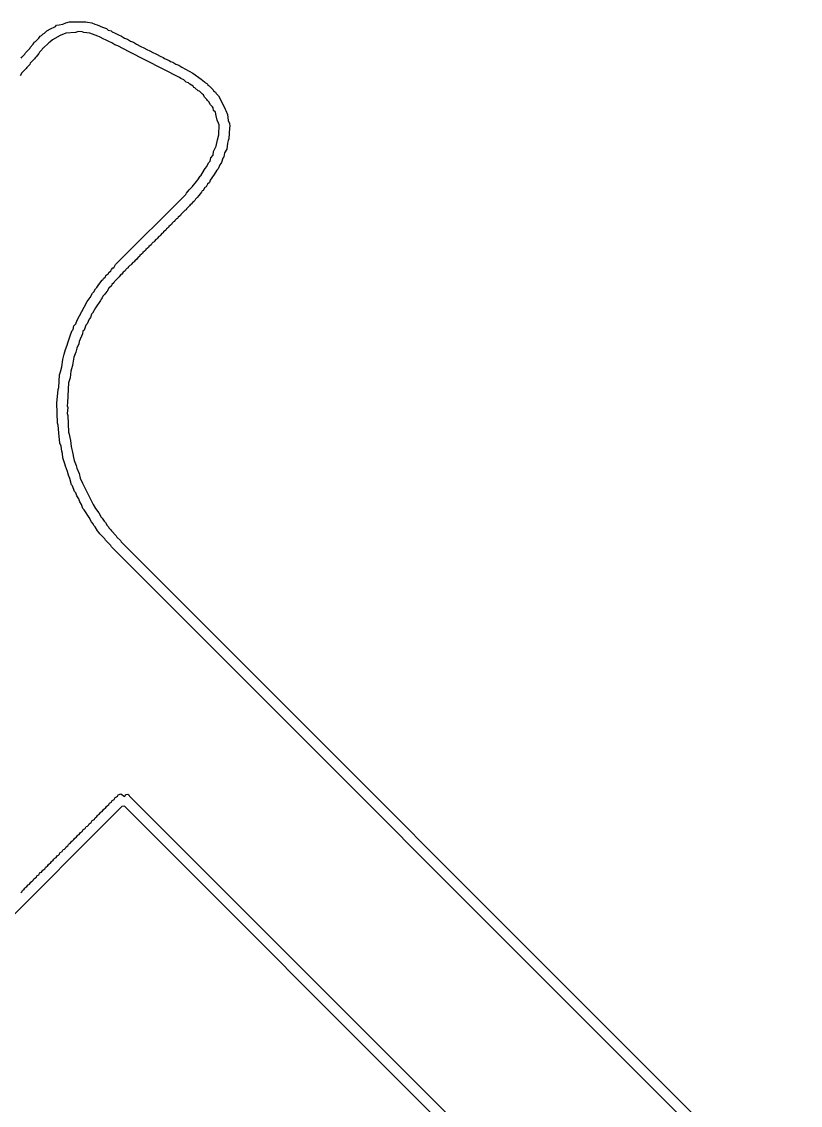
# Model space of a CAD drawing. Header units: millimetres. Extents: x 95 to 305, y 96 to 295.
# Drawn here: x 242.43 to 273.75, y 251.23 to 294.81 of the extents above; entities that cross this region are included whole.
import ezdxf

# ---------------------------------------------------------------- set-up
doc = ezdxf.new("R2010")
doc.units = ezdxf.units.MM
doc.layers.add('BottomOverlay', color=54, linetype='Continuous')

msp = doc.modelspace()

# ---------------------------------------------------------------- linework, layer by layer
at = {"layer": 'BottomOverlay'}
for p, q in [((243.738, 294.589), (243.787, 294.613)), ((243.787, 294.613), (243.835, 294.662)), ((243.835, 294.662), (243.933, 294.686)), ((243.933, 294.686), (244.079, 294.711)), ((244.079, 294.711), (244.201, 294.759)), ((244.201, 294.759), (244.359, 294.796)), ((244.359, 294.796), (245.004, 294.808)), ((245.004, 294.808), (245.077, 294.784)), ((245.077, 294.784), (245.247, 294.759)), ((245.247, 294.759), (245.369, 294.711)), ((245.369, 294.711), (245.466, 294.686)), ((245.466, 294.686), (245.685, 294.589)), ((243.117, 294.139), (243.142, 294.187)), ((243.142, 294.187), (243.178, 294.224)), ((243.178, 294.224), (243.227, 294.248)), ((243.227, 294.248), (243.3, 294.321)), ((243.3, 294.321), (243.349, 294.346)), ((243.349, 294.346), (243.446, 294.443)), ((243.446, 294.443), (243.616, 294.54)), ((243.616, 294.54), (243.738, 294.589)), ((243.982, 294.248), (243.665, 294.078)), ((244.201, 294.346), (243.982, 294.248)), ((244.59, 294.37), (244.201, 294.346)), ((244.712, 294.419), (244.59, 294.37)), ((244.858, 294.394), (244.712, 294.419)), ((244.931, 294.37), (244.858, 294.394)), ((245.174, 294.346), (244.931, 294.37)), ((245.491, 294.224), (245.174, 294.346)), ((245.564, 294.2), (245.491, 294.224)), ((245.734, 294.102), (245.564, 294.2)), ((245.685, 294.589), (245.843, 294.528)), ((245.843, 294.528), (245.904, 294.467)), ((245.904, 294.467), (246.026, 294.443)), ((246.026, 294.443), (246.075, 294.394)), ((246.075, 294.394), (246.196, 294.346)), ((246.196, 294.346), (246.318, 294.273)), ((246.318, 294.273), (246.44, 294.224)), ((246.44, 294.224), (246.561, 294.151)), ((242.752, 293.725), (242.777, 293.774)), ((242.777, 293.774), (242.886, 293.908)), ((242.886, 293.908), (242.923, 293.944)), ((242.923, 293.944), (242.935, 293.981)), ((242.935, 293.981), (242.984, 294.005)), ((242.984, 294.005), (243.117, 294.139)), ((243.3, 293.737), (243.263, 293.725)), ((243.519, 293.956), (243.3, 293.737)), ((243.568, 293.981), (243.519, 293.956)), ((243.665, 294.078), (243.568, 293.981)), ((245.807, 294.078), (245.734, 294.102)), ((245.929, 294.005), (245.807, 294.078)), ((246.05, 293.956), (245.929, 294.005)), ((246.172, 293.883), (246.05, 293.956)), ((246.294, 293.834), (246.172, 293.883)), ((246.756, 293.591), (246.294, 293.834)), ((246.561, 294.151), (246.683, 294.102)), ((246.683, 294.102), (246.805, 294.029)), ((246.805, 294.029), (246.927, 293.981)), ((246.927, 293.981), (247.048, 293.908)), ((247.048, 293.908), (247.219, 293.81)), ((247.219, 293.81), (247.34, 293.761)), ((247.34, 293.761), (247.462, 293.688)), ((242.412, 293.336), (242.436, 293.384)), ((242.436, 293.384), (242.558, 293.506)), ((242.558, 293.506), (242.582, 293.555)), ((242.582, 293.555), (242.752, 293.725)), ((242.947, 293.311), (242.777, 293.141)), ((242.971, 293.36), (242.947, 293.311)), ((243.008, 293.396), (242.971, 293.36)), ((243.117, 293.53), (243.008, 293.396)), ((243.142, 293.579), (243.117, 293.53)), ((243.239, 293.676), (243.142, 293.579)), ((243.263, 293.725), (243.239, 293.676)), ((248.776, 292.569), (246.756, 293.591)), ((247.462, 293.688), (247.584, 293.64)), ((247.584, 293.64), (247.705, 293.567)), ((247.705, 293.567), (247.827, 293.518)), ((247.827, 293.518), (247.876, 293.494)), ((247.876, 293.494), (247.998, 293.421)), ((247.998, 293.421), (248.119, 293.372)), ((248.119, 293.372), (248.168, 293.323)), ((248.168, 293.323), (248.363, 293.25)), ((242.606, 292.922), (242.436, 292.751)), ((242.631, 292.97), (242.606, 292.922)), ((242.752, 293.092), (242.631, 292.97)), ((242.777, 293.141), (242.752, 293.092)), ((248.363, 293.25), (248.411, 293.202)), ((248.411, 293.202), (248.509, 293.177)), ((248.509, 293.177), (248.63, 293.104)), ((248.63, 293.104), (248.752, 293.056)), ((248.752, 293.056), (248.874, 292.983)), ((248.874, 292.983), (249.312, 292.739)), ((242.436, 292.751), (242.363, 292.63)), ((248.825, 292.52), (248.776, 292.569)), ((248.947, 292.471), (248.825, 292.52)), ((249.044, 292.374), (248.947, 292.471)), ((249.312, 292.739), (249.653, 292.496)), ((249.653, 292.496), (249.786, 292.386)), ((249.141, 292.35), (249.044, 292.374)), ((249.19, 292.301), (249.141, 292.35)), ((249.324, 292.216), (249.19, 292.301)), ((249.348, 292.167), (249.324, 292.216)), ((249.397, 292.143), (249.348, 292.167)), ((249.531, 292.033), (249.397, 292.143)), ((249.58, 292.009), (249.531, 292.033)), ((249.701, 291.887), (249.58, 292.009)), ((249.786, 292.386), (249.823, 292.35)), ((249.823, 292.35), (249.872, 292.325)), ((249.872, 292.325), (249.908, 292.289)), ((249.908, 292.289), (249.92, 292.252)), ((249.92, 292.252), (249.969, 292.228)), ((249.969, 292.228), (250.127, 292.07)), ((250.127, 292.07), (250.152, 292.021)), ((250.152, 292.021), (250.225, 291.973)), ((249.75, 291.863), (249.701, 291.887)), ((249.786, 291.778), (249.75, 291.863)), ((249.884, 291.68), (249.786, 291.778)), ((249.908, 291.632), (249.884, 291.68)), ((249.957, 291.583), (249.908, 291.632)), ((250.03, 291.461), (249.957, 291.583)), ((250.225, 291.973), (250.249, 291.924)), ((250.249, 291.924), (250.346, 291.826)), ((250.346, 291.826), (250.444, 291.656)), ((250.444, 291.656), (250.614, 291.291)), ((250.103, 291.388), (250.03, 291.461)), ((250.127, 291.34), (250.103, 291.388)), ((250.152, 291.242), (250.127, 291.34)), ((250.225, 291.169), (250.152, 291.242)), ((250.249, 291.023), (250.225, 291.169)), ((250.614, 291.291), (250.638, 291.242)), ((250.638, 291.242), (250.711, 291.072)), ((250.298, 290.853), (250.249, 291.023)), ((250.346, 290.731), (250.298, 290.853)), ((250.371, 290.658), (250.346, 290.731)), ((250.711, 291.072), (250.736, 290.829)), ((250.736, 290.829), (250.784, 290.707)), ((250.784, 290.707), (250.809, 290.61)), ((250.31, 290.062), (250.358, 290.257)), ((250.358, 290.257), (250.371, 290.658)), ((250.784, 290.536), (250.76, 290.098)), ((250.809, 290.61), (250.784, 290.536)), ((250.249, 289.806), (250.31, 290.062)), ((250.711, 289.928), (250.687, 289.685)), ((250.736, 290.025), (250.711, 289.928)), ((250.76, 290.098), (250.736, 290.025)), ((250.042, 289.332), (250.127, 289.441)), ((250.127, 289.441), (250.152, 289.587)), ((250.152, 289.587), (250.249, 289.806)), ((250.59, 289.539), (250.565, 289.368)), ((250.687, 289.685), (250.59, 289.539)), ((249.811, 288.906), (249.884, 288.979)), ((249.884, 288.979), (249.945, 289.137)), ((249.945, 289.137), (250.006, 289.198)), ((250.006, 289.198), (250.042, 289.332)), ((250.395, 289.052), (250.334, 288.894)), ((250.444, 289.1), (250.395, 289.052)), ((250.468, 289.149), (250.444, 289.1)), ((250.517, 289.32), (250.468, 289.149)), ((250.565, 289.368), (250.517, 289.32)), ((249.519, 288.443), (249.604, 288.601)), ((249.604, 288.601), (249.64, 288.614)), ((249.64, 288.614), (249.786, 288.857)), ((249.786, 288.857), (249.811, 288.906)), ((250.176, 288.662), (250.018, 288.431)), ((250.273, 288.833), (250.176, 288.662)), ((250.334, 288.894), (250.273, 288.833)), ((249.166, 288.042), (249.3, 288.176)), ((249.3, 288.176), (249.324, 288.224)), ((249.324, 288.224), (249.421, 288.322)), ((249.421, 288.322), (249.446, 288.37)), ((249.446, 288.37), (249.519, 288.443)), ((249.799, 288.139), (249.726, 288.017)), ((249.847, 288.163), (249.799, 288.139)), ((249.884, 288.224), (249.847, 288.163)), ((249.908, 288.273), (249.884, 288.224)), ((249.981, 288.346), (249.908, 288.273)), ((250.018, 288.431), (249.981, 288.346)), ((246.209, 285.036), (249.032, 287.859)), ((249.032, 287.859), (249.056, 287.908)), ((249.056, 287.908), (249.166, 288.042)), ((249.421, 287.664), (249.397, 287.616)), ((249.494, 287.737), (249.421, 287.664)), ((249.555, 287.823), (249.494, 287.737)), ((249.665, 287.956), (249.555, 287.823)), ((249.689, 288.005), (249.665, 287.956)), ((249.726, 288.017), (249.689, 288.005)), ((248.995, 287.214), (248.837, 287.056)), ((249.044, 287.238), (248.995, 287.214)), ((249.056, 287.275), (249.044, 287.238)), ((249.178, 287.397), (249.056, 287.275)), ((249.202, 287.445), (249.178, 287.397)), ((249.251, 287.47), (249.202, 287.445)), ((249.312, 287.555), (249.251, 287.47)), ((249.361, 287.579), (249.312, 287.555)), ((249.397, 287.616), (249.361, 287.579)), ((248.582, 286.776), (248.533, 286.752)), ((248.594, 286.813), (248.582, 286.776)), ((248.655, 286.873), (248.594, 286.813)), ((248.703, 286.898), (248.655, 286.873)), ((248.728, 286.946), (248.703, 286.898)), ((248.813, 287.007), (248.728, 286.946)), ((248.837, 287.056), (248.813, 287.007)), ((248.131, 286.35), (248.119, 286.314)), ((248.229, 286.423), (248.131, 286.35)), ((248.253, 286.472), (248.229, 286.423)), ((248.29, 286.508), (248.253, 286.472)), ((248.338, 286.533), (248.29, 286.508)), ((248.35, 286.569), (248.338, 286.533)), ((248.411, 286.63), (248.35, 286.569)), ((248.46, 286.654), (248.411, 286.63)), ((248.472, 286.691), (248.46, 286.654)), ((248.533, 286.752), (248.472, 286.691)), ((247.669, 285.888), (247.645, 285.839)), ((247.705, 285.924), (247.669, 285.888)), ((247.754, 285.948), (247.705, 285.924)), ((247.766, 285.985), (247.754, 285.948)), ((247.827, 286.046), (247.766, 285.985)), ((247.876, 286.07), (247.827, 286.046)), ((247.888, 286.107), (247.876, 286.07)), ((247.949, 286.168), (247.888, 286.107)), ((247.998, 286.192), (247.949, 286.168)), ((248.01, 286.228), (247.998, 286.192)), ((248.071, 286.289), (248.01, 286.228)), ((248.119, 286.314), (248.071, 286.289)), ((247.243, 285.462), (247.182, 285.401)), ((247.292, 285.486), (247.243, 285.462)), ((247.304, 285.523), (247.292, 285.486)), ((247.365, 285.583), (247.304, 285.523)), ((247.413, 285.608), (247.365, 285.583)), ((247.426, 285.644), (247.413, 285.608)), ((247.486, 285.705), (247.426, 285.644)), ((247.535, 285.729), (247.486, 285.705)), ((247.547, 285.766), (247.535, 285.729)), ((247.645, 285.839), (247.547, 285.766)), ((246.136, 284.914), (246.209, 285.036)), ((246.829, 285.024), (246.781, 284.999)), ((246.841, 285.06), (246.829, 285.024)), ((246.902, 285.121), (246.841, 285.06)), ((246.951, 285.145), (246.902, 285.121)), ((246.975, 285.194), (246.951, 285.145)), ((247.06, 285.255), (246.975, 285.194)), ((247.085, 285.303), (247.06, 285.255)), ((247.121, 285.34), (247.085, 285.303)), ((247.17, 285.364), (247.121, 285.34)), ((247.182, 285.401), (247.17, 285.364)), ((245.795, 284.549), (245.819, 284.598)), ((245.819, 284.598), (245.88, 284.658)), ((245.88, 284.658), (245.916, 284.671)), ((245.916, 284.671), (245.941, 284.719)), ((245.941, 284.719), (246.014, 284.792)), ((246.014, 284.792), (246.038, 284.841)), ((246.038, 284.841), (246.099, 284.902)), ((246.099, 284.902), (246.136, 284.914)), ((246.415, 284.634), (246.355, 284.549)), ((246.464, 284.658), (246.415, 284.634)), ((246.513, 284.732), (246.464, 284.658)), ((246.598, 284.792), (246.513, 284.732)), ((246.622, 284.841), (246.598, 284.792)), ((246.659, 284.878), (246.622, 284.841)), ((246.708, 284.902), (246.659, 284.878)), ((246.72, 284.938), (246.708, 284.902)), ((246.781, 284.999), (246.72, 284.938)), ((245.454, 284.111), (245.527, 284.233)), ((245.527, 284.233), (245.661, 284.415)), ((245.661, 284.415), (245.697, 284.427)), ((245.697, 284.427), (245.722, 284.476)), ((245.722, 284.476), (245.795, 284.549)), ((246.038, 284.184), (245.941, 284.087)), ((246.063, 284.233), (246.038, 284.184)), ((246.136, 284.306), (246.063, 284.233)), ((246.16, 284.354), (246.136, 284.306)), ((246.355, 284.549), (246.16, 284.354)), ((245.065, 283.551), (245.186, 283.721)), ((245.186, 283.721), (245.284, 283.892)), ((245.284, 283.892), (245.332, 283.94)), ((245.332, 283.94), (245.405, 284.062)), ((245.405, 284.062), (245.454, 284.111)), ((245.697, 283.77), (245.673, 283.697)), ((245.77, 283.843), (245.697, 283.77)), ((245.795, 283.892), (245.77, 283.843)), ((245.868, 283.965), (245.795, 283.892)), ((245.941, 284.087), (245.868, 283.965)), ((244.663, 282.809), (244.943, 283.332)), ((244.943, 283.332), (245.065, 283.551)), ((245.393, 283.295), (245.284, 283.089)), ((245.6, 283.6), (245.393, 283.295)), ((245.624, 283.648), (245.6, 283.6)), ((245.673, 283.697), (245.624, 283.648)), ((245.138, 282.845), (245.065, 282.65)), ((245.198, 282.906), (245.138, 282.845)), ((245.235, 283.04), (245.198, 282.906)), ((245.284, 283.089), (245.235, 283.04)), ((244.456, 282.383), (244.505, 282.431)), ((244.505, 282.431), (244.529, 282.577)), ((244.529, 282.577), (244.602, 282.65)), ((244.602, 282.65), (244.663, 282.809)), ((244.943, 282.407), (244.894, 282.358)), ((245.016, 282.602), (244.943, 282.407)), ((245.065, 282.65), (245.016, 282.602)), ((244.286, 281.896), (244.371, 282.127)), ((244.371, 282.127), (244.407, 282.261)), ((244.407, 282.261), (244.456, 282.383)), ((244.87, 282.261), (244.748, 281.945)), ((244.894, 282.358), (244.87, 282.261)), ((244.14, 281.434), (244.188, 281.628)), ((244.188, 281.628), (244.261, 281.799)), ((244.261, 281.799), (244.286, 281.896)), ((244.651, 281.677), (244.614, 281.519)), ((244.724, 281.847), (244.651, 281.677)), ((244.748, 281.945), (244.724, 281.847)), ((244.042, 280.922), (244.079, 281.227)), ((244.079, 281.227), (244.14, 281.434)), ((244.529, 281.312), (244.493, 281.081)), ((244.614, 281.519), (244.529, 281.312)), ((243.945, 280.606), (243.994, 280.728)), ((243.994, 280.728), (244.042, 280.922)), ((244.407, 280.752), (244.383, 280.484)), ((244.432, 280.849), (244.407, 280.752)), ((244.468, 280.983), (244.432, 280.849)), ((244.493, 281.081), (244.468, 280.983)), ((243.921, 280.095), (243.945, 280.606)), ((244.31, 280.29), (244.274, 279.499)), ((244.359, 280.411), (244.31, 280.29)), ((244.383, 280.484), (244.359, 280.411)), ((243.872, 279.73), (243.896, 280.022)), ((243.896, 280.022), (243.921, 280.095)), ((243.848, 279.486), (243.872, 279.73)), ((243.872, 278.659), (243.848, 279.486)), ((244.274, 279.499), (244.261, 279.365)), ((244.261, 279.365), (244.286, 279.292)), ((244.286, 279.292), (244.261, 279.048)), ((244.261, 279.048), (244.286, 278.975)), ((244.286, 278.975), (244.31, 278.294)), ((243.896, 278.586), (243.872, 278.659)), ((243.921, 278.269), (243.896, 278.586)), ((243.969, 277.856), (243.921, 278.269)), ((244.31, 278.294), (244.334, 278.221)), ((244.334, 278.221), (244.371, 278.087)), ((244.371, 278.087), (244.395, 277.965)), ((244.018, 277.734), (243.969, 277.856)), ((244.042, 277.539), (244.018, 277.734)), ((244.395, 277.965), (244.42, 277.722)), ((244.42, 277.722), (244.493, 277.43)), ((244.067, 277.442), (244.042, 277.539)), ((244.091, 277.271), (244.067, 277.442)), ((244.164, 277.028), (244.091, 277.271)), ((244.493, 277.43), (244.517, 277.284)), ((244.517, 277.284), (244.541, 277.162)), ((244.188, 276.931), (244.164, 277.028)), ((244.274, 276.724), (244.188, 276.931)), ((244.541, 277.162), (244.626, 276.955)), ((244.626, 276.955), (244.651, 276.858)), ((244.651, 276.858), (244.748, 276.639)), ((244.31, 276.566), (244.274, 276.724)), ((244.371, 276.432), (244.31, 276.566)), ((244.432, 276.176), (244.371, 276.432)), ((244.748, 276.639), (244.785, 276.456)), ((244.785, 276.456), (244.87, 276.249)), ((244.468, 276.14), (244.432, 276.176)), ((244.553, 275.908), (244.468, 276.14)), ((244.602, 275.86), (244.553, 275.908)), ((244.87, 276.249), (245.308, 275.397)), ((244.651, 275.738), (244.602, 275.86)), ((244.724, 275.616), (244.651, 275.738)), ((244.773, 275.495), (244.724, 275.616)), ((244.833, 275.385), (244.773, 275.495)), ((244.894, 275.227), (244.833, 275.385)), ((244.943, 275.178), (244.894, 275.227)), ((244.967, 275.13), (244.943, 275.178)), ((245.138, 274.862), (244.967, 275.13)), ((245.308, 275.397), (245.405, 275.227)), ((245.405, 275.227), (245.527, 275.057)), ((245.527, 275.057), (245.624, 274.886)), ((245.235, 274.691), (245.138, 274.862)), ((245.308, 274.618), (245.235, 274.691)), ((245.332, 274.545), (245.308, 274.618)), ((245.624, 274.886), (245.673, 274.837)), ((245.673, 274.837), (245.746, 274.716)), ((245.746, 274.716), (245.795, 274.667)), ((245.795, 274.667), (245.868, 274.545)), ((245.381, 274.497), (245.332, 274.545)), ((245.478, 274.326), (245.381, 274.497)), ((245.551, 274.253), (245.478, 274.326)), ((245.576, 274.205), (245.551, 274.253)), ((245.77, 274.01), (245.576, 274.205)), ((245.868, 274.545), (245.916, 274.497)), ((245.916, 274.497), (245.941, 274.448)), ((245.941, 274.448), (246.014, 274.375)), ((246.014, 274.375), (246.038, 274.326)), ((246.038, 274.326), (246.233, 274.132)), ((246.233, 274.132), (246.257, 274.083)), ((245.795, 273.961), (245.77, 274.01)), ((246.014, 273.742), (245.795, 273.961)), ((246.038, 273.694), (246.014, 273.742)), ((273.25, 246.482), (246.038, 273.694)), ((246.257, 274.083), (246.403, 273.937)), ((246.403, 273.937), (246.428, 273.888)), ((246.428, 273.888), (273.749, 246.567)), ((246.245, 263.629), (246.282, 263.666)), ((246.282, 263.666), (246.306, 263.714)), ((246.306, 263.714), (246.415, 263.751)), ((246.415, 263.751), (246.561, 263.653)), ((246.561, 263.653), (246.635, 263.727)), ((246.635, 263.727), (246.695, 263.739)), ((246.695, 263.739), (246.744, 263.714)), ((246.744, 263.714), (246.768, 263.666)), ((246.768, 263.666), (263.563, 246.871)), ((246.464, 263.24), (226.98, 243.756)), ((245.819, 263.203), (245.843, 263.252)), ((245.843, 263.252), (245.941, 263.325)), ((245.941, 263.325), (245.965, 263.374)), ((245.965, 263.374), (246.038, 263.422)), ((246.038, 263.422), (246.063, 263.471)), ((246.063, 263.471), (246.099, 263.507)), ((246.099, 263.507), (246.148, 263.532)), ((246.148, 263.532), (246.196, 263.605)), ((246.196, 263.605), (246.245, 263.629)), ((246.561, 263.264), (246.464, 263.24)), ((259.985, 249.841), (246.561, 263.264)), ((245.357, 262.741), (245.381, 262.789)), ((245.381, 262.789), (245.454, 262.838)), ((245.454, 262.838), (245.478, 262.887)), ((245.478, 262.887), (245.515, 262.923)), ((245.515, 262.923), (245.564, 262.948)), ((245.564, 262.948), (245.612, 263.021)), ((245.612, 263.021), (245.661, 263.045)), ((245.661, 263.045), (245.697, 263.082)), ((245.697, 263.082), (245.722, 263.13)), ((245.722, 263.13), (245.819, 263.203)), ((244.931, 262.339), (244.979, 262.363)), ((244.979, 262.363), (245.028, 262.437)), ((245.028, 262.437), (245.077, 262.461)), ((245.077, 262.461), (245.113, 262.497)), ((245.113, 262.497), (245.138, 262.546)), ((245.138, 262.546), (245.223, 262.607)), ((245.223, 262.607), (245.271, 262.68)), ((245.271, 262.68), (245.32, 262.704)), ((245.32, 262.704), (245.357, 262.741)), ((244.529, 261.913), (244.553, 261.962)), ((244.553, 261.962), (244.639, 262.023)), ((244.639, 262.023), (244.687, 262.096)), ((244.687, 262.096), (244.736, 262.12)), ((244.736, 262.12), (244.773, 262.157)), ((244.773, 262.157), (244.797, 262.205)), ((244.797, 262.205), (244.87, 262.254)), ((244.87, 262.254), (244.894, 262.303)), ((244.894, 262.303), (244.931, 262.339)), ((244.055, 261.439), (244.103, 261.512)), ((244.103, 261.512), (244.152, 261.536)), ((244.152, 261.536), (244.188, 261.572)), ((244.188, 261.572), (244.213, 261.621)), ((244.213, 261.621), (244.286, 261.67)), ((244.286, 261.67), (244.31, 261.718)), ((244.31, 261.718), (244.347, 261.755)), ((244.347, 261.755), (244.395, 261.779)), ((244.395, 261.779), (244.444, 261.852)), ((244.444, 261.852), (244.493, 261.877)), ((244.493, 261.877), (244.529, 261.913)), ((243.629, 261.037), (243.702, 261.086)), ((243.702, 261.086), (243.726, 261.134)), ((243.726, 261.134), (243.762, 261.171)), ((243.762, 261.171), (243.811, 261.195)), ((243.811, 261.195), (243.86, 261.268)), ((243.86, 261.268), (243.908, 261.293)), ((243.908, 261.293), (243.945, 261.329)), ((243.945, 261.329), (243.969, 261.378)), ((243.969, 261.378), (244.055, 261.439)), ((243.178, 260.587), (243.227, 260.611)), ((243.227, 260.611), (243.276, 260.684)), ((243.276, 260.684), (243.324, 260.708)), ((243.324, 260.708), (243.361, 260.745)), ((243.361, 260.745), (243.385, 260.794)), ((243.385, 260.794), (243.483, 260.867)), ((243.483, 260.867), (243.507, 260.915)), ((243.507, 260.915), (243.604, 260.988)), ((243.604, 260.988), (243.629, 261.037)), ((242.777, 260.161), (242.801, 260.209)), ((242.801, 260.209), (242.898, 260.282)), ((242.898, 260.282), (242.923, 260.331)), ((242.923, 260.331), (243.02, 260.404)), ((243.02, 260.404), (243.044, 260.453)), ((243.044, 260.453), (243.117, 260.502)), ((243.117, 260.502), (243.142, 260.55)), ((243.142, 260.55), (243.178, 260.587)), ((242.399, 259.784), (242.436, 259.82)), ((242.436, 259.82), (242.46, 259.869)), ((242.46, 259.869), (242.533, 259.917)), ((242.533, 259.917), (242.558, 259.966)), ((242.558, 259.966), (242.594, 260.003)), ((242.594, 260.003), (242.643, 260.027)), ((242.643, 260.027), (242.692, 260.1)), ((242.692, 260.1), (242.74, 260.124)), ((242.74, 260.124), (242.777, 260.161))]:
    msp.add_line(p, q, dxfattribs=at)

doc.saveas('drawing.dxf')
